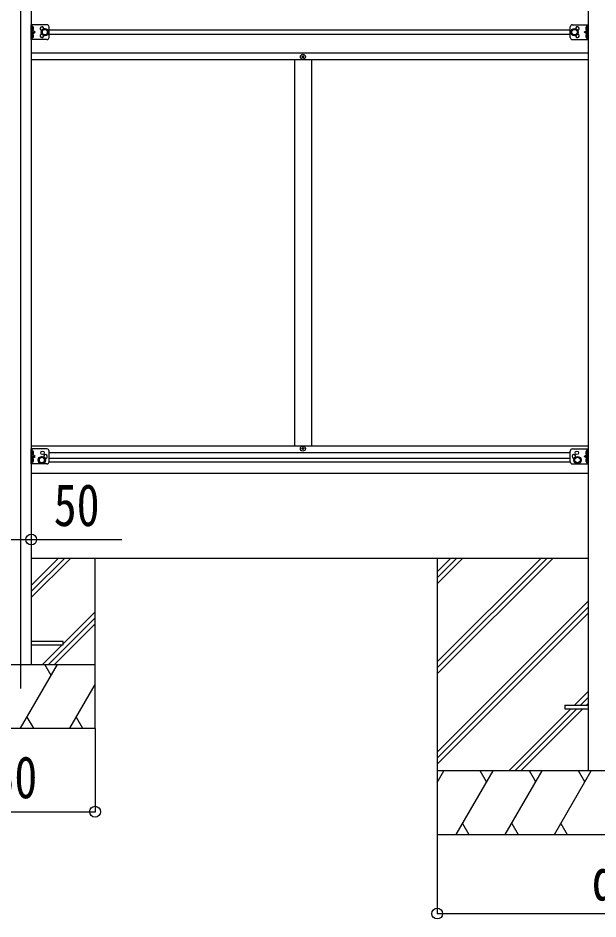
# Model space of a CAD drawing. Units: millimetres, scale not verified. Extents: x -12615 to 12615, y -8910 to 8910.
# Drawn here: x -4799 to -3435, y -5143 to -3025 of the extents above; entities that cross this region are included whole.
import ezdxf
from ezdxf.enums import TextEntityAlignment as Align

# ---------------------------------------------------------------- set-up
doc = ezdxf.new("R2010")
doc.units = ezdxf.units.MM
doc.header["$LTSCALE"] = 40
for name, color, linetype in [('0-3_YKK_12', 2, 'Continuous'), ('0-4_YKK_13', 4, 'Continuous'), ('0-5_YKK_A1', 4, 'Continuous'), ('0-6_YKK_D', 6, 'Continuous')]:
    doc.layers.add(name, color=color, linetype=linetype)
doc.styles.add('ＭＳ ゴシック', font='')
doc.styles.get('ＭＳ ゴシック').set_extended_font_data('MS Gothic')

msp = doc.modelspace()

# ---------------------------------------------------------------- linework, layer by layer
at = {"layer": '0-3_YKK_12'}
msp.add_line((-4792.56, -2174.51), (-4792.56, -4601.37), dxfattribs=at)
at = {"layer": '0-4_YKK_13'}
for p, q in [((-4767.56, -3075.48), (-4767.56, -3040.48)), ((-4730.56, -3040.48), (-4767.56, -3040.48)), ((-4765.06, -3075.48), (-4765.06, -3040.48)), ((-4764.56, -3044.98), (-4763.76, -3045.13)), ((-4725.56, -3070.48), (-4725.56, -3045.48)), ((-3499.76, -3070.48), (-3499.76, -3045.48)), ((-3494.76, -3040.48), (-3457.76, -3040.48)), ((-3460.76, -3044.98), (-3461.56, -3045.13)), ((-3460.26, -3075.48), (-3460.26, -3040.48)), ((-3457.76, -3075.48), (-3457.76, -3040.48)), ((-4764.56, -3052.98), (-4765.06, -3052.9)), ((-4765.06, -3057.98), (-4758.06, -3057.98)), ((-4764.56, -3070.98), (-4765.06, -3070.9)), ((-4764.56, -3052.98), (-4763.76, -3052.84)), ((-4764.56, -3062.98), (-4763.76, -3063.13)), ((-4764.56, -3070.98), (-4763.76, -3070.84)), ((-3460.26, -3057.98), (-3467.26, -3057.98)), ((-3460.76, -3052.98), (-3461.56, -3052.84)), ((-3460.76, -3062.98), (-3461.56, -3063.13)), ((-3460.76, -3070.98), (-3461.56, -3070.84)), ((-3460.76, -3052.98), (-3460.26, -3052.9)), ((-3460.76, -3070.98), (-3460.26, -3070.9)), ((-4730.56, -3075.48), (-4767.56, -3075.48)), ((-3494.76, -3075.48), (-3457.76, -3075.48)), ((-4130.06, -3115.48), (-4131.06, -3115.48)), ((-4127.06, -3116.48), (-4126.06, -3116.48)), ((-4767.56, -4072.98), (-4767.56, -4037.98)), ((-4730.56, -4037.98), (-4767.56, -4037.98)), ((-4765.06, -4072.98), (-4765.06, -4037.98)), ((-4764.56, -4042.48), (-4763.76, -4042.63)), ((-4725.56, -4067.98), (-4725.56, -4042.98)), ((-4130.06, -4037.48), (-4131.06, -4037.48)), ((-4127.06, -4036.48), (-4126.06, -4036.48)), ((-3499.76, -4067.98), (-3499.76, -4042.98)), ((-3494.76, -4037.98), (-3457.76, -4037.98)), ((-3460.76, -4042.48), (-3461.56, -4042.63)), ((-3460.26, -4072.98), (-3460.26, -4037.98)), ((-3457.76, -4072.98), (-3457.76, -4037.98)), ((-4764.56, -4050.48), (-4765.06, -4050.4)), ((-4765.06, -4055.48), (-4758.06, -4055.48)), ((-4764.56, -4050.48), (-4763.76, -4050.34)), ((-4764.56, -4060.48), (-4763.76, -4060.63)), ((-3460.26, -4055.48), (-3467.26, -4055.48)), ((-3460.76, -4050.48), (-3461.56, -4050.34)), ((-3460.76, -4060.48), (-3461.56, -4060.63)), ((-3460.76, -4050.48), (-3460.26, -4050.4)), ((-4730.56, -4072.98), (-4767.56, -4072.98)), ((-4764.56, -4068.48), (-4765.06, -4068.4)), ((-4764.56, -4068.48), (-4763.76, -4068.34)), ((-3494.76, -4072.98), (-3457.76, -4072.98)), ((-3460.76, -4068.48), (-3461.56, -4068.34)), ((-3460.76, -4068.48), (-3460.26, -4068.4)), ((-4767.56, -4498.5), (-4692.56, -4498.5)), ((-3512.56, -4640), (-3512.56, -4649)), ((-3512.56, -4640), (-3457.76, -4640)), ((-3512.56, -4649), (-3457.76, -4649))]:
    msp.add_line(p, q, dxfattribs=at)
for points in [[(-4765.44, -3048.98), (-4764.81, -3047.8), (-4762.58, -3046.68)], [(-4765.44, -3048.98), (-4764.81, -3050.17), (-4762.58, -3051.28)], [(-4764.56, -3052.98), (-4764.56, -3044.98), (-4765.06, -3045.07), (-4765.06, -3052.9)], [(-3459.88, -3048.98), (-3460.51, -3047.8), (-3462.74, -3046.68)], [(-3459.88, -3048.98), (-3460.51, -3050.17), (-3462.74, -3051.28)], [(-3460.76, -3052.98), (-3460.76, -3044.98), (-3460.26, -3045.07), (-3460.26, -3052.9)], [(-4765.44, -3066.98), (-4764.81, -3065.8), (-4762.58, -3064.68)], [(-4765.44, -3066.98), (-4764.81, -3068.17), (-4762.58, -3069.28)], [(-4765.06, -3062.98), (-4758.06, -3057.98), (-4765.06, -3052.98)], [(-4764.56, -3070.98), (-4764.56, -3062.98), (-4765.06, -3063.07), (-4765.06, -3070.9)], [(-3460.26, -3062.98), (-3467.26, -3057.98), (-3460.26, -3052.98)], [(-3459.88, -3066.98), (-3460.51, -3065.8), (-3462.74, -3064.68)], [(-3459.88, -3066.98), (-3460.51, -3068.17), (-3462.74, -3069.28)], [(-3460.76, -3070.98), (-3460.76, -3062.98), (-3460.26, -3063.07), (-3460.26, -3070.9)], [(-4128.06, -3114.48), (-4128.06, -3113.48), (-4129.06, -3113.48), (-4129.06, -3114.48)], [(-4131.06, -3115.48), (-4131.06, -3116.48), (-4130.06, -3116.48)], [(-4129.06, -3117.48), (-4129.06, -3118.48), (-4128.06, -3118.48), (-4128.06, -3117.48)], [(-4126.06, -3116.48), (-4126.06, -3115.48), (-4127.06, -3115.48)], [(-4765.44, -4046.48), (-4764.81, -4045.3), (-4762.58, -4044.18)], [(-4764.56, -4050.48), (-4764.56, -4042.48), (-4765.06, -4042.57), (-4765.06, -4050.4)], [(-4131.06, -4037.48), (-4131.06, -4036.48), (-4130.06, -4036.48)], [(-4129.06, -4035.48), (-4129.06, -4034.48), (-4128.06, -4034.48), (-4128.06, -4035.48)], [(-4128.06, -4038.48), (-4128.06, -4039.48), (-4129.06, -4039.48), (-4129.06, -4038.48)], [(-4126.06, -4036.48), (-4126.06, -4037.48), (-4127.06, -4037.48)], [(-3459.88, -4046.48), (-3460.51, -4045.3), (-3462.74, -4044.18)], [(-3460.76, -4050.48), (-3460.76, -4042.48), (-3460.26, -4042.57), (-3460.26, -4050.4)], [(-4765.44, -4046.48), (-4764.81, -4047.67), (-4762.58, -4048.78)], [(-4765.44, -4064.48), (-4764.81, -4063.3), (-4762.58, -4062.18)], [(-4765.44, -4064.48), (-4764.81, -4065.67), (-4762.58, -4066.78)], [(-4765.06, -4060.48), (-4758.06, -4055.48), (-4765.06, -4050.48)], [(-4764.56, -4068.48), (-4764.56, -4060.48), (-4765.06, -4060.57), (-4765.06, -4068.4)], [(-3460.26, -4060.48), (-3467.26, -4055.48), (-3460.26, -4050.48)], [(-3459.88, -4046.48), (-3460.51, -4047.67), (-3462.74, -4048.78)], [(-3459.88, -4064.48), (-3460.51, -4063.3), (-3462.74, -4062.18)], [(-3459.88, -4064.48), (-3460.51, -4065.67), (-3462.74, -4066.78)], [(-3460.76, -4068.48), (-3460.76, -4060.48), (-3460.26, -4060.57), (-3460.26, -4068.4)], [(-4692.56, -4498.5), (-4692.56, -4490.5), (-4767.56, -4490.5)]]:
    msp.add_lwpolyline(points, dxfattribs=at)
for points in [[(-4735.56, -3050.48), (-4742.06, -3054.23), (-4742.06, -3061.74), (-4735.56, -3065.49), (-4729.06, -3061.74), (-4729.06, -3054.23)], [(-3489.76, -3050.48), (-3483.26, -3054.23), (-3483.26, -3061.74), (-3489.76, -3065.49), (-3496.26, -3061.74), (-3496.26, -3054.23)], [(-4742.56, -4056.48), (-4749.06, -4060.23), (-4749.06, -4067.74), (-4742.56, -4071.49), (-4736.06, -4067.74), (-4736.06, -4060.23)], [(-3482.76, -4056.48), (-3476.26, -4060.23), (-3476.26, -4067.74), (-3482.76, -4071.49), (-3489.26, -4067.74), (-3489.26, -4060.23)]]:
    msp.add_lwpolyline(points, close=True, dxfattribs=at)
for centre, radius in [((-4735.56, -3057.98), 8.5), ((-3489.76, -3057.98), 8.5), ((-4735.56, -3057.98), 7.5), ((-4735.56, -3057.98), 6.5), ((-3489.76, -3057.98), 7.5), ((-3489.76, -3057.98), 6.5), ((-4128.56, -3115.98), 5.9), ((-4741.06, -4046.98), 4.25), ((-4128.56, -4036.98), 5.9), ((-3484.26, -4046.98), 4.25), ((-4742.56, -4063.98), 8.5), ((-4742.56, -4063.98), 7.5), ((-4742.56, -4063.98), 6.5), ((-3482.76, -4063.98), 8.5), ((-3482.76, -4063.98), 7.5), ((-3482.76, -4063.98), 6.5)]:
    msp.add_circle(centre, radius, dxfattribs=at)
for centre, radius, start, end in [((-4763.91, -3046.01), 0.9, 32.05588, 80), ((-4768.66, -3048.98), 6.5, 327.94412, 32.05588), ((-4742.56, -3049.48), 4.25, 353.70569, 265.23923), ((-4730.56, -3045.48), 5, 0, 90), ((-3494.76, -3045.48), 5, 90, 180), ((-3482.76, -3049.48), 4.25, 274.76077, 186.29431), ((-3456.66, -3048.98), 6.5, 147.94412, 212.05588), ((-3461.41, -3046.01), 0.9, 100, 147.94412), ((-4763.91, -3051.96), 0.9, 280, 327.94412), ((-4763.91, -3064.01), 0.9, 32.05588, 80), ((-4763.91, -3069.96), 0.9, 280, 327.94412), ((-4768.66, -3066.98), 6.5, 327.94412, 32.05588), ((-4742.56, -3066.48), 4.25, 94.76077, 6.29431), ((-4730.56, -3070.48), 5, 270, 0), ((-3494.76, -3070.48), 5, 180, 270), ((-3482.76, -3066.48), 4.25, 173.70569, 85.23923), ((-3456.66, -3066.98), 6.5, 147.94412, 212.05588), ((-3461.41, -3051.96), 0.9, 212.05588, 260), ((-3461.41, -3064.01), 0.9, 100, 147.94412), ((-3461.41, -3069.96), 0.9, 212.05588, 260), ((-4130.06, -3114.48), 1, 270, 0), ((-4130.06, -3117.48), 1, 0, 90), ((-4127.06, -3114.48), 1, 180, 270), ((-4127.06, -3117.48), 1, 90, 180), ((-4763.91, -4043.51), 0.9, 32.05588, 80), ((-4768.66, -4046.48), 6.5, 327.94412, 32.05588), ((-4730.56, -4042.98), 5, 0, 90), ((-4130.06, -4035.48), 1, 270, 0), ((-4130.06, -4038.48), 1, 0, 90), ((-4127.06, -4035.48), 1, 180, 270), ((-4127.06, -4038.48), 1, 90, 180), ((-3494.76, -4042.98), 5, 90, 180), ((-3456.66, -4046.48), 6.5, 147.94412, 212.05588), ((-3461.41, -4043.51), 0.9, 100, 147.94412), ((-4763.91, -4049.46), 0.9, 280, 327.94412), ((-4763.91, -4061.51), 0.9, 32.05588, 80), ((-4768.66, -4064.48), 6.5, 327.94412, 32.05588), ((-4734.06, -4055.48), 4.25, 252.87654, 197.11996), ((-3491.26, -4055.48), 4.25, 342.88004, 287.12346), ((-3456.66, -4064.48), 6.5, 147.94412, 212.05588), ((-3461.41, -4049.46), 0.9, 212.05588, 260), ((-3461.41, -4061.51), 0.9, 100, 147.94412), ((-4763.91, -4067.46), 0.9, 280, 327.94412), ((-4730.56, -4067.98), 5, 270, 0), ((-3494.76, -4067.98), 5, 180, 270), ((-3461.41, -4067.46), 0.9, 212.05588, 260)]:
    msp.add_arc(centre, radius, start, end, dxfattribs=at)
at = {"layer": '0-5_YKK_A1'}
for p, q in [((-4767.56, -2181.5), (-4767.56, -4544.5)), ((-3457.76, -2165.5), (-3457.76, -4794.5)), ((-3499.76, -3053.48), (-4725.56, -3053.48)), ((-4725.56, -3062.48), (-3499.76, -3062.48)), ((-3457.76, -3106.98), (-4767.56, -3106.98)), ((-4767.56, -3122.48), (-3457.76, -3122.48)), ((-4148.56, -3122.48), (-4148.56, -4030.48)), ((-4108.56, -3122.48), (-4108.56, -4030.48)), ((-4767.56, -4030.48), (-3457.76, -4030.48)), ((-4725.56, -4045.98), (-3499.76, -4045.98)), ((-4725.56, -4059.48), (-3499.76, -4059.48)), ((-4725.58, -4068.48), (-3499.73, -4068.48)), ((-4767.56, -4094.48), (-3457.76, -4094.48)), ((-4767.56, -4294.5), (-3457.76, -4294.5)), ((-4767.56, -4387.27), (-4674.8, -4294.5)), ((-4767.56, -4373.12), (-4688.94, -4294.5)), ((-4767.56, -4358.98), (-4703.08, -4294.5)), ((-4617.56, -4694.5), (-4617.56, -4294.5)), ((-3812.76, -4294.5), (-3812.76, -4944.5)), ((-3812.76, -4538.68), (-3568.58, -4294.5)), ((-3812.76, -4552.82), (-3554.44, -4294.5)), ((-3812.76, -4566.96), (-3540.3, -4294.5)), ((-3812.76, -4354.83), (-3752.43, -4294.5)), ((-3812.76, -4340.69), (-3766.57, -4294.5)), ((-3812.76, -4326.55), (-3780.71, -4294.5)), ((-3812.76, -4750.81), (-3457.96, -4396.01)), ((-4692.56, -4496.11), (-4617.56, -4421.11)), ((-3812.76, -4764.95), (-3457.96, -4410.15)), ((-3812.76, -4779.1), (-3457.96, -4424.3)), ((-4726.81, -4544.5), (-4617.56, -4435.26)), ((-4712.66, -4544.5), (-4617.56, -4449.4)), ((-4740.95, -4544.5), (-4694.95, -4498.5)), ((-4967.56, -4544.5), (-4617.56, -4544.5)), ((-4792.56, -4694.5), (-4705.95, -4544.5)), ((-4720.95, -4570.48), (-4735.96, -4544.5)), ((-4677.09, -4694.5), (-4617.56, -4591.4)), ((-3489.82, -4640), (-3457.96, -4608.14)), ((-3475.68, -4640), (-3457.96, -4622.29)), ((-3461.53, -4640), (-3457.96, -4636.43)), ((-3644.32, -4794.5), (-3498.82, -4649)), ((-3630.18, -4794.5), (-3484.68, -4649)), ((-3616.03, -4794.5), (-3470.53, -4649)), ((-4777.56, -4668.52), (-4762.56, -4694.5)), ((-4662.09, -4668.52), (-4647.09, -4694.5)), ((-4967.56, -4694.5), (-4617.56, -4694.5)), ((-3012.76, -4794.5), (-3812.76, -4794.5)), ((-3812.76, -4822), (-3796.88, -4794.5)), ((-3768.01, -4944.5), (-3681.41, -4794.5)), ((-3696.41, -4820.48), (-3711.41, -4794.5)), ((-3652.54, -4944.5), (-3565.94, -4794.5)), ((-3580.94, -4820.48), (-3595.94, -4794.5)), ((-3537.07, -4944.5), (-3450.47, -4794.5)), ((-3465.47, -4820.48), (-3480.47, -4794.5)), ((-3753.01, -4918.52), (-3738.02, -4944.5)), ((-3637.54, -4918.52), (-3622.55, -4944.5)), ((-3522.07, -4918.52), (-3507.07, -4944.5)), ((-3812.76, -4944.5), (-3012.76, -4944.5))]:
    msp.add_line(p, q, dxfattribs=at)
at = {"layer": '0-6_YKK_D'}
for p, q in [((-4767.56, -4199.54), (-4767.56, -4251.85)), ((-4617.56, -4695.5), (-4617.56, -4891.77)), ((-4967.56, -4890.77), (-4617.56, -4890.77)), ((-3812.76, -4944.5), (-3812.76, -5131.21)), ((-3812.76, -5130.21), (-3012.76, -5130.21))]:
    msp.add_line(p, q, dxfattribs=at)
msp.add_lwpolyline([(-4817.56, -4250.85), (-4767.56, -4250.85), (-4554.16, -4250.85)], dxfattribs=at)
for centre in [(-4767.56, -4250.85), (-4617.56, -4890.77), (-3812.76, -5130.21)]:
    msp.add_circle(centre, 12.75, dxfattribs=at)

# ---------------------------------------------------------------- texts
at = {"layer": '0-6_YKK_D', "style": 'ＭＳ ゴシック', "width": 0.8}
for s, p in [('50', (-4714.56, -4248.85)), ('350', (-4914.96, -4888.77)), ('d', (-3448.76, -5128.91))]:
    msp.add_text(s, height=98.97, dxfattribs=at).set_placement(p, align=Align.BOTTOM_LEFT)

doc.saveas('drawing.dxf')
